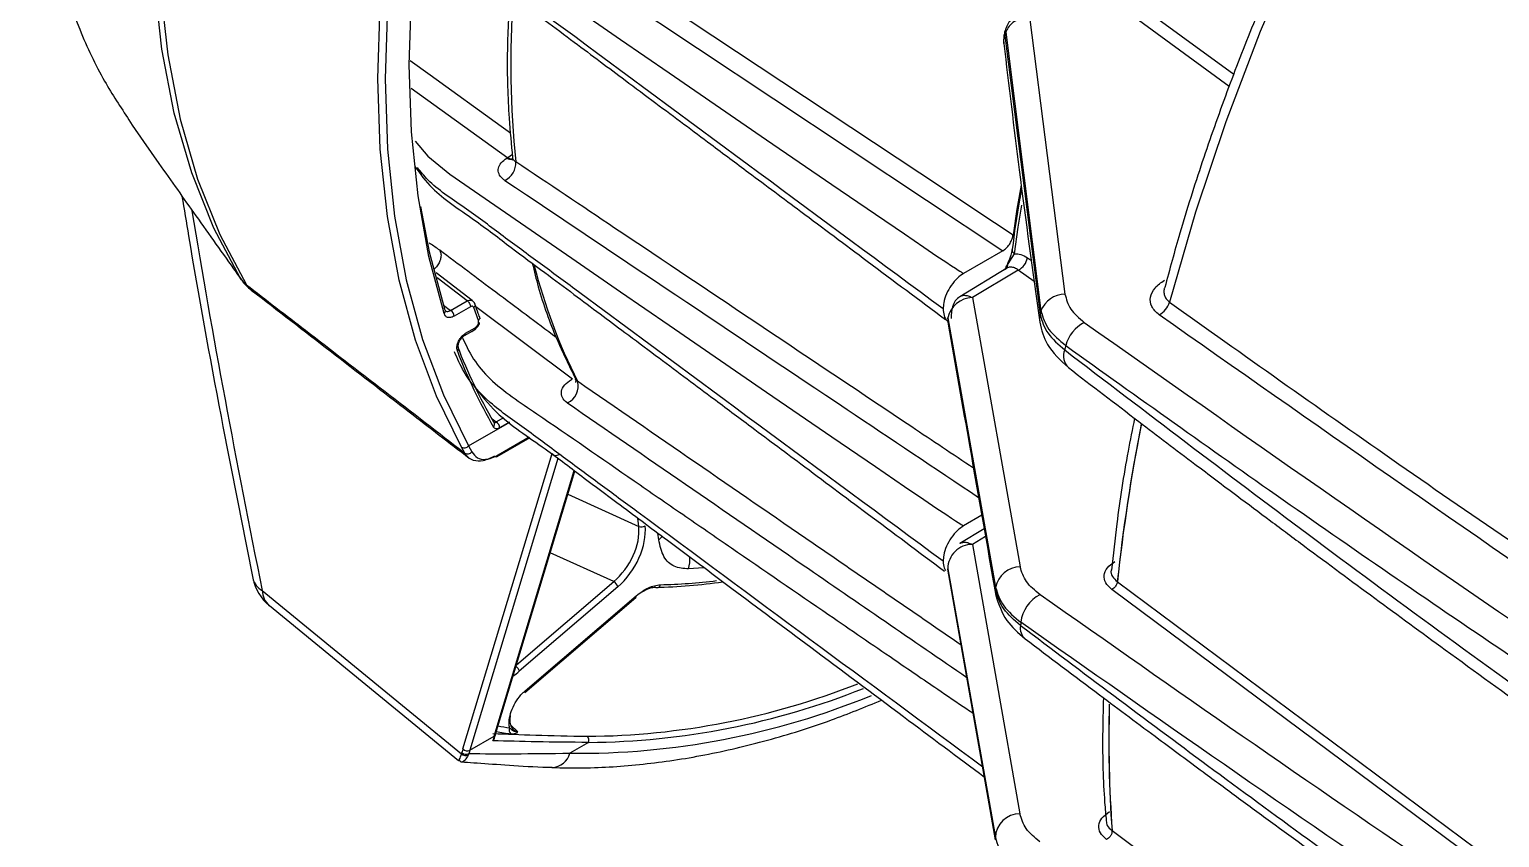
# Model space of a CAD drawing. Extents: x 7 to 113, y 1 to 87.
# Drawn here: x 9.899 to 12.943, y 69.56 to 71.233 of the extents above; entities that cross this region are included whole.
import ezdxf

# ---------------------------------------------------------------- set-up
doc = ezdxf.new("R2010")
doc.units = 0
doc.header["$MEASUREMENT"] = 0
doc.layers.add('OBJECT', color=7, linetype='CONTINUOUS')

msp = doc.modelspace()

# ---------------------------------------------------------------- linework, layer by layer
at = {"layer": 'OBJECT'}
for p, q in [((10.8969, 71.4505), (11.9149, 70.775)), ((12.1061, 71.3502), (12.3929, 71.1402)), ((12.3831, 71.1149), (12.0887, 71.3308)), ((11.9696, 71.2595), (12.0434, 70.6852)), ((11.9207, 71.2274), (11.9937, 70.6502)), ((11.9188, 71.2209), (11.9919, 70.6427)), ((10.6899, 71.1115), (10.8896, 70.9676)), ((10.1055, 71.046), (10.1124, 71.035)), ((10.112, 71.0347), (10.1355, 71.0012)), ((10.1355, 71.0012), (10.1676, 70.9555)), ((10.8896, 70.9676), (10.8879, 70.9666)), ((11.9149, 70.775), (11.8336, 70.728)), ((11.9257, 70.7475), (11.939, 70.7687)), ((11.9232, 70.7391), (11.8254, 70.6798)), ((11.9217, 70.7377), (11.9181, 70.7354)), ((11.9656, 70.7604), (11.9738, 70.7545)), ((10.3273, 70.7303), (10.3365, 70.7175)), ((10.3292, 70.7275), (10.3273, 70.7303)), ((10.3292, 70.7275), (10.3385, 70.7145)), ((10.3384, 70.7145), (10.3365, 70.7175)), ((10.8159, 70.6719), (10.7414, 70.7291)), ((10.8055, 70.6712), (10.7438, 70.7185)), ((11.9467, 70.7347), (11.8516, 70.6778)), ((11.9796, 70.7111), (11.9467, 70.7347)), ((11.8516, 70.6778), (11.9505, 70.1205)), ((10.7568, 70.6625), (10.7715, 70.6515)), ((10.7715, 70.6515), (10.8055, 70.6712)), ((10.8126, 70.6589), (10.7786, 70.6393)), ((10.8158, 70.6717), (10.8183, 70.6699)), ((10.829, 70.6303), (10.8193, 70.6572)), ((10.8237, 70.6593), (11.0235, 70.5096)), ((11.8009, 70.6361), (11.8998, 70.078)), ((11.8994, 70.0731), (11.8009, 70.6355)), ((10.8001, 70.5993), (10.8208, 70.6113)), ((10.8021, 70.6039), (10.8223, 70.6155)), ((11.0235, 70.5096), (11.0216, 70.5084)), ((10.8085, 70.3708), (10.8938, 70.42)), ((10.8572, 70.4271), (10.866, 70.4203)), ((10.866, 70.4203), (10.8815, 70.4293)), ((10.8937, 70.4201), (10.873, 70.4081)), ((10.8677, 70.3487), (10.936, 70.3881)), ((10.8697, 70.3522), (10.9343, 70.3894)), ((10.8011, 70.356), (10.7943, 70.3682)), ((10.7969, 69.7434), (10.9815, 70.3552)), ((10.8085, 70.3708), (10.8153, 70.3583)), ((10.9935, 70.345), (10.8113, 69.741)), ((10.8615, 69.77), (11.0273, 70.3197)), ((10.8646, 69.7741), (11.0288, 70.3186)), ((11.0144, 70.2706), (11.161, 70.2037)), ((11.161, 70.2037), (11.159, 70.2213)), ((11.8711, 70.2271), (11.8336, 70.2054)), ((11.2022, 70.1766), (11.2006, 70.1902)), ((11.876, 70.1992), (11.8254, 70.1686)), ((11.8789, 70.1829), (11.8516, 70.1665)), ((11.8516, 70.1665), (11.9501, 69.609)), ((11.1092, 70.0898), (10.9779, 70.1496)), ((11.2947, 70.1184), (11.2641, 70.116)), ((11.8009, 70.1164), (11.8994, 69.5598)), ((11.8998, 69.5554), (11.8009, 70.1159)), ((10.3816, 70.0717), (10.7941, 69.7335)), ((10.9079, 69.9175), (11.1092, 70.0898)), ((11.1176, 70.0789), (10.9137, 69.9043)), ((13.7047, 68.91), (12.1404, 70.0737)), ((12.1519, 70.0896), (13.7162, 68.9258)), ((10.3964, 70.0403), (10.7881, 69.7191)), ((10.9251, 69.8601), (11.155, 70.0569)), ((10.9257, 69.8636), (11.1556, 70.0604)), ((10.8113, 69.741), (10.8615, 69.77)), ((10.8959, 69.7927), (10.9102, 69.7797)), ((10.7941, 69.7335), (10.7948, 69.736)), ((10.8093, 69.7337), (10.808, 69.7307)), ((11.0572, 69.7568), (11.0184, 69.7344)), ((10.7881, 69.7187), (10.7885, 69.7195)), ((12.1408, 69.5745), (12.1408, 69.5735)), ((12.1409, 69.5743), (13.5961, 68.4866)), ((12.141, 69.5734), (12.1409, 69.5743))]:
    msp.add_line(p, q, dxfattribs=at)
at = {"layer": 'OBJECT', "flags": 128}
for points in [[(14.1193, 73.36), (13.9752, 73.26), (13.8323, 73.1494), (13.6914, 73.0288), (13.5532, 72.8988), (13.4183, 72.7599), (13.2873, 72.6128), (13.1608, 72.4582), (13.0394, 72.2967), (12.9236, 72.1292), (12.8141, 71.9564), (12.7113, 71.7791), (12.6157, 71.5982), (12.5278, 71.4144), (12.4478, 71.2287), (12.3763, 71.0419), (12.3136, 70.8548), (12.2599, 70.6684)], [(10.3365, 70.7175), (10.2811, 70.8216), (10.2354, 70.936), (10.1994, 71.0598), (10.1736, 71.1922), (10.1581, 71.3326), (10.1529, 71.4798), (10.1581, 71.6331), (10.1736, 71.7913), (10.1994, 71.9536), (10.2354, 72.1189), (10.2811, 72.2861), (10.3365, 72.4541)], [(10.3489, 72.4451), (10.2934, 72.2766), (10.2475, 72.109), (10.2115, 71.9434), (10.1857, 71.7807), (10.1701, 71.6221), (10.1649, 71.4685), (10.1701, 71.3209), (10.1857, 71.1802), (10.2115, 71.0475), (10.2475, 70.9234), (10.2934, 70.8088), (10.3489, 70.7044)], [(10.7943, 70.3682), (10.742, 70.4741), (10.6987, 70.5895), (10.6648, 70.7137), (10.6405, 70.8459), (10.6258, 70.9854), (10.621, 71.1315), (10.6258, 71.2832), (10.6405, 71.4396), (10.6648, 71.6), (10.6987, 71.7632), (10.742, 71.9286), (10.7943, 72.0949)], [(10.8085, 72.0904), (10.7564, 71.9247), (10.7134, 71.7601), (10.6796, 71.5975), (10.6554, 71.4378), (10.6408, 71.282), (10.6359, 71.1309), (10.6408, 70.9855), (10.6554, 70.8466), (10.6796, 70.7149), (10.7134, 70.5912), (10.7564, 70.4763), (10.8085, 70.3708)], [(10.7581, 70.6448), (10.7266, 70.7631), (10.704, 70.8888), (10.6903, 71.0212), (10.6858, 71.1597), (10.6903, 71.3035), (10.704, 71.4517), (10.7266, 71.6035), (10.7581, 71.7582)], [(11.9359, 70.8072), (11.8972, 70.8329), (11.7427, 70.9354), (11.1244, 71.3457), (10.9192, 71.4819)], [(11.0221, 71.282), (11.1229, 71.2126), (11.2238, 71.1432), (11.4257, 71.0045), (11.5606, 70.9121), (11.6508, 70.8506), (11.7111, 70.8096), (11.7514, 70.7822), (11.7784, 70.764), (11.7965, 70.7519), (11.8086, 70.7439), (11.8167, 70.7385), (11.8222, 70.735), (11.8258, 70.7326), (11.8283, 70.731), (11.83, 70.73), (11.8311, 70.7293), (11.8319, 70.7288), (11.8324, 70.7285), (11.8328, 70.7283), (11.833, 70.7282), (11.8332, 70.7281), (11.8333, 70.7281), (11.8334, 70.728), (11.8334, 70.728), (11.8335, 70.728), (11.8335, 70.728), (11.8335, 70.728), (11.8336, 70.728), (11.8336, 70.728), (11.8336, 70.728), (11.8336, 70.728)], [(11.9168, 71.2037), (11.9166, 71.2111), (11.9188, 71.2209)], [(10.8954, 71.0184), (10.876, 71.0323), (10.7288, 71.1384), (10.6879, 71.168)], [(10.6983, 71.0017), (10.7242, 70.9706), (10.7698, 70.9334), (10.8207, 70.8984), (11.0221, 70.7594), (11.1229, 70.69), (11.2238, 70.6206), (11.4257, 70.4819), (11.5606, 70.3895), (11.6508, 70.328), (11.7111, 70.287), (11.7514, 70.2596), (11.7784, 70.2415), (11.7965, 70.2293), (11.8086, 70.2213), (11.8167, 70.2159), (11.8222, 70.2124), (11.8258, 70.21), (11.8283, 70.2084), (11.83, 70.2074), (11.8311, 70.2067), (11.8319, 70.2063), (11.8324, 70.206), (11.8328, 70.2058), (11.833, 70.2056), (11.8332, 70.2055), (11.8333, 70.2055), (11.8334, 70.2055), (11.8334, 70.2054), (11.8335, 70.2054), (11.8335, 70.2054), (11.8335, 70.2054), (11.8336, 70.2054), (11.8336, 70.2054), (11.8336, 70.2054), (11.8336, 70.2054)], [(10.8993, 70.9741), (10.8946, 70.9704), (10.8896, 70.9676)], [(11.9525, 70.911), (11.944, 70.8611), (11.9359, 70.8072)], [(10.7094, 70.8663), (10.7272, 70.7724), (10.7586, 70.6547)], [(11.939, 70.7687), (11.9467, 70.8235), (11.9541, 70.8693)], [(11.9257, 70.7475), (11.925, 70.7482), (11.9248, 70.7489), (11.9248, 70.7493), (11.9252, 70.7497), (11.9256, 70.7498)], [(10.3587, 70.6935), (10.3544, 70.6974), (10.3489, 70.7044)], [(11.8009, 70.6355), (11.8009, 70.6267), (11.8017, 70.6227)], [(11.9919, 70.6427), (11.9905, 70.6332), (11.991, 70.6267)], [(10.8617, 70.4191), (10.8613, 70.4197), (10.8603, 70.4207)], [(11.2099, 70.1837), (11.2088, 70.1824), (11.2022, 70.1766)], [(11.8994, 70.0731), (11.8996, 70.0645), (11.9004, 70.0608)]]:
    msp.add_lwpolyline(points, dxfattribs=at)
at = {"layer": 'OBJECT'}
for centre, radius, start, end in [((12.9014, 71.1643), 2.0055, 176.1154, 185.8767), ((10.8651, 70.9572), 0.0414, 297.1522, 2.4574), ((10.8967, 70.98), 0.0161, 236.6815, 280.6748), ((10.899, 70.9828), 0.0179, 238.3494, 271.9643), ((11.9432, 70.7772), 0.00944, 174.0203, 243.5323), ((12.078, 71.0301), 1.1687, 194.1491, 206.7183), ((11.9091, 70.7494), 0.0166, 315.9456, 353.4648), ((11.9306, 70.7662), 0.0354, 297.0552, 350.6031), ((10.3875, 70.7533), 0.0624, 215.0931, 231.738), ((10.4198, 70.7727), 0.1, 215.5615, 232.3363), ((11.8525, 70.625), 0.0528, 91.0022, 167.843), ((12.0443, 70.6311), 0.0541, 90.9969, 159.3443), ((10.7539, 70.6503), 0.0069, 308.0273, 15.5186), ((10.7552, 70.6502), 0.00563, 20.28, 53.0714), ((10.7632, 70.6386), 0.0154, 2.6019, 57.4), ((16.2845, 69.6232), 4.4119, 166.5399, 166.6398), ((12.2185, 70.6805), 0.0431, 297.2937, 343.7302), ((12.1177, 70.5593), 0.0753, 117.2265, 165.1847), ((10.7974, 70.6033), 0.00477, 302.7187, 7.3932), ((10.7806, 70.5724), 0.0073, 310.3856, 17.0716), ((11.8234, 70.9654), 1.1119, 201.0043, 209.9782), ((11.8192, 70.9738), 1.1071, 201.0041, 209.9785), ((12.0725, 70.5566), 0.0324, 156.5832, 226.9521), ((16.2527, 69.5837), 4.3238, 166.6967, 166.8202), ((10.9982, 70.494), 0.0375, 293.9581, 16.481), ((10.8549, 70.4154), 0.00771, 313.4589, 28.4169), ((10.8576, 70.4074), 0.0154, 2.6537, 56.7687), ((15.8165, 69.6984), 3.6856, 168.776, 173.905), ((15.7871, 69.7027), 3.6557, 168.7882, 173.9256), ((10.7999, 70.3775), 0.0109, 239.0643, 321.8298), ((10.8069, 70.3651), 0.0108, 237.5645, 321.1949), ((10.8657, 70.353), 0.00477, 241.442, 295.0419), ((10.8653, 70.3524), 0.00443, 303.1439, 356.779), ((10.9901, 70.3623), 0.0112, 219.9597, 300.9574), ((11.1662, 70.217), 0.0142, 248.4037, 303.9354), ((11.851, 70.1164), 0.0502, 89.4121, 179.9248), ((11.2033, 70.1346), 0.0636, 342.9495, 5.9649), ((11.9514, 70.0679), 0.0526, 90.9197, 168.9835), ((10.4599, 70.1168), 0.1, 191.5386, 230.6365), ((10.399, 70.1056), 0.0382, 193.3469, 242.8347), ((10.4257, 70.0725), 0.0441, 181.0369, 227.7038), ((11.0986, 70.0728), 0.02, 17.6707, 58.034), ((11.1683, 71.2615), 1.184, 271.3649, 278.0923), ((11.1987, 70.0848), 0.00726, 252.8729, 348.3754), ((11.1781, 71.2538), 1.1708, 271.3532, 277.0648), ((15.6005, 69.7644), 3.714, 175.1565, 175.2318), ((11.1524, 70.0591), 0.0034, 319.2353, 22.4135), ((12.0254, 69.9968), 0.074, 117.1104, 173.2549), ((11.9802, 69.9934), 0.0294, 169.3272, 228.4402), ((15.3804, 69.7177), 3.4405, 175.2008, 175.3118), ((10.8951, 69.8986), 0.0195, 17.1752, 52.9658), ((10.9225, 69.8623), 0.0034, 319.2357, 22.4161), ((11.0418, 71.3298), 1.5604, 270.4575, 291.5289), ((11.0444, 71.3258), 1.569, 270.4682, 291.7634), ((11.0352, 71.3344), 1.6001, 269.3957, 292.307), ((14.8704, 69.7651), 2.7363, 178.511, 183.9952), ((14.8693, 69.7649), 2.735, 178.546, 183.9961), ((10.8575, 69.7762), 0.00742, 302.9569, 342.8211), ((11.0645, 70.8225), 1.0616, 259.2384, 260.8677), ((11.0612, 70.83), 1.0564, 259.5582, 260.8702), ((10.9034, 69.7824), 0.0109, 154.8931, 226.9477), ((11.0464, 69.7609), 0.0115, 339.206, 47.7578), ((10.8028, 69.7405), 0.0111, 218.9516, 297.893), ((10.8034, 69.7434), 0.0113, 221.003, 301.2743), ((10.8055, 69.7506), 0.0112, 219.965, 300.9559), ((10.9796, 69.7449), 0.0402, 273.0141, 344.7765), ((11.9498, 69.5586), 0.0505, 89.6487, 178.6563), ((12.1323, 69.5632), 0.0141, 52.187, 53.1368)]:
    msp.add_arc(centre, radius, start, end, dxfattribs=at)
for centre, major_axis, ratio, start_param, end_param in [((20.7974, 63.9534), (-8.6282, 14.9683), 0.435073, 0.861223, 0.917403), ((11.0928, 70.1561), (0.0493, 0.0817), 0.585518, 4.181653, 5.634383), ((11.0999, 70.152), (0.0533, 0.0909), 0.577768, 4.173548, 5.626278), ((10.8966, 69.9779), (0.0533, 0.0915), 0.573148, 3.993982, 4.166151), ((11.1635, 69.41), (-0.2497, 0.4332), 0.432227, 0.388525, 0.424422), ((11.1055, 69.3765), (-0.2547, 0.4418), 0.435073, 0.388522, 0.415571), ((11.1133, 69.381), (-0.2497, 0.4332), 0.432227, 0.388525, 0.415574)]:
    msp.add_ellipse(centre, major_axis=major_axis, ratio=ratio, start_param=start_param, end_param=end_param, dxfattribs=at)
for points, knots in [([(10.1165, 72.7642), (10.0927, 72.7055), (10.0452, 72.5882), (9.9888, 72.4099), (9.9447, 72.2312), (9.9158, 72.0604), (9.9011, 71.9007), (9.8986, 71.7508), (9.9082, 71.6055), (9.9362, 71.4271), (9.9859, 71.2662), (10.0499, 71.1304), (10.0882, 71.0722), (10.1055, 71.046)], [0, 0, 0, 0, 0.090037, 0.180075, 0.273278, 0.366481, 0.448782, 0.531083, 0.615761, 0.70044, 0.855342, 0.934837, 1, 1, 1, 1]), ([(12.7396, 71.8695), (12.7067, 71.8112), (12.6607, 71.7295), (12.5975, 71.6068), (12.546, 71.502), (12.4883, 71.3758), (12.4319, 71.2427), (12.3774, 71.1026), (12.3266, 70.958), (12.2835, 70.8226), (12.2601, 70.7361), (12.25, 70.6986)], [0, 0, 0, 0, 0.154604, 0.216478, 0.319191, 0.42556, 0.53941, 0.657958, 0.780079, 0.904879, 1, 1, 1, 1]), ([(10.704, 71.4639), (10.7134, 71.4512), (10.7413, 71.4133), (10.819, 71.3645), (10.8945, 71.3055), (10.9643, 71.254), (11.0254, 71.2082), (11.0806, 71.167), (11.1369, 71.125), (11.1945, 71.0819), (11.2537, 71.0377), (11.3177, 70.9898), (11.3984, 70.9296), (11.5064, 70.8489), (11.6422, 70.7474), (11.7421, 70.6728), (11.796, 70.6325)], [0, 0, 0, 0, 0.039013, 0.116989, 0.187189, 0.249574, 0.304149, 0.353036, 0.399261, 0.456788, 0.509625, 0.559942, 0.630891, 0.728723, 0.853442, 1, 1, 1, 1]), ([(11.7912, 70.6545), (11.5367, 70.8423), (11.2568, 71.0489), (10.9522, 71.2746), (10.8753, 71.3307), (10.8014, 71.3879), (10.7353, 71.4293), (10.7123, 71.4581), (10.7066, 71.4653)], [0, 0, 0, 0, 0.697915, 0.767706, 0.837498, 0.90729, 0.97702, 1, 1, 1, 1]), ([(10.8936, 71.309), (10.8915, 71.2665), (10.8871, 71.1778), (10.8904, 71.0645), (10.8972, 70.9949), (10.8998, 70.9679)], [0, 0, 0, 0, 0.359358, 0.750976, 1, 1, 1, 1]), ([(11.9432, 71.2624), (11.9395, 71.2598), (11.9329, 71.2551), (11.9251, 71.2451), (11.9199, 71.2344), (11.9174, 71.2238), (11.9165, 71.2157), (11.9163, 71.2092), (11.9166, 71.2056), (11.9168, 71.2036)], [0, 0, 0, 0, 0.200438, 0.353817, 0.548081, 0.712556, 0.826243, 0.901838, 1, 1, 1, 1]), ([(11.9694, 71.2595), (11.963, 71.2586), (11.9507, 71.2568), (11.9357, 71.2481), (11.9257, 71.238), (11.9223, 71.2307), (11.9207, 71.2274)], [0, 0, 0, 0, 0.295101, 0.569756, 0.806961, 1, 1, 1, 1]), ([(11.9207, 71.2274), (11.9207, 71.2277), (11.9206, 71.2281), (11.9204, 71.2283), (11.9202, 71.2282), (11.92, 71.228), (11.9198, 71.2275), (11.9196, 71.2269), (11.9193, 71.2259), (11.919, 71.2247), (11.9189, 71.2232), (11.9188, 71.2219), (11.9188, 71.2213), (11.9188, 71.2209)], [0, 0, 0, 0, 0.13574, 0.194591, 0.250843, 0.311563, 0.37511, 0.438068, 0.500883, 0.619799, 0.750938, 0.873701, 1, 1, 1, 1]), ([(11.9168, 71.2037), (11.9272, 71.1166), (11.95, 70.9241), (11.9765, 70.7319), (11.991, 70.6267)], [0, 0, 0, 0, 0.452506, 1, 1, 1, 1]), ([(10.1676, 70.9555), (10.193, 70.9194), (10.246, 70.8443), (10.2995, 70.7693), (10.3273, 70.7303)], [0, 0, 0, 0, 0.480479, 1, 1, 1, 1]), ([(10.884, 70.9204), (10.8824, 70.9215), (10.8768, 70.9256), (10.8705, 70.9342), (10.8693, 70.9458), (10.8748, 70.9574), (10.8835, 70.9635), (10.8879, 70.9666)], [0, 0, 0, 0, 0.084541, 0.312072, 0.541034, 0.770526, 1, 1, 1, 1]), ([(10.8993, 70.9678), (10.8994, 70.9667), (10.8997, 70.9639), (10.8991, 70.963), (10.8987, 70.9625)], [0, 0, 0, 0, 0.3833271, 1, 1, 1, 1]), ([(10.9064, 70.959), (10.9057, 70.9595), (10.9029, 70.9615), (10.9001, 70.9646), (10.9001, 70.9671), (10.9001, 70.9679)], [0, 0, 0, 0, 0.1966009, 0.727606, 1, 1, 1, 1]), ([(11.8539, 70.3246), (11.8113, 70.3531), (11.5636, 70.5188), (11.2478, 70.7303), (10.9746, 70.9133), (10.9064, 70.959)], [0, 0, 0, 0, 0.134736, 0.784101, 1, 1, 1, 1]), ([(10.6973, 70.9495), (10.7084, 70.9343), (10.7377, 70.8936), (10.8181, 70.8424), (10.8938, 70.7834), (10.9636, 70.7319), (11.0248, 70.6861), (11.08, 70.6448), (11.1363, 70.6028), (11.1941, 70.5596), (11.2533, 70.5154), (11.3173, 70.4675), (11.398, 70.4073), (11.5061, 70.3265), (11.6414, 70.2255), (11.7405, 70.1514), (11.7938, 70.1116)], [0, 0, 0, 0, 0.046619, 0.124136, 0.193928, 0.255949, 0.310207, 0.358809, 0.404765, 0.461958, 0.514488, 0.564512, 0.635047, 0.73231, 0.856303, 1, 1, 1, 1]), ([(11.7912, 70.1319), (11.5367, 70.3198), (11.2568, 70.5264), (10.9522, 70.752), (10.8753, 70.8082), (10.8012, 70.8652), (10.7336, 70.9081), (10.7095, 70.9386), (10.7026, 70.9473)], [0, 0, 0, 0, 0.694451, 0.763896, 0.833341, 0.902787, 0.972171, 1, 1, 1, 1]), ([(10.884, 70.9204), (11.12, 70.7623), (11.4468, 70.5436), (11.7738, 70.3249), (11.8645, 70.2642)], [0, 0, 0, 0, 0.722415, 1, 1, 1, 1]), ([(11.9537, 70.9041), (11.9522, 70.8962), (11.9438, 70.8534), (11.9385, 70.8117), (11.9342, 70.7776)], [0, 0, 0, 0, 0.18488, 1, 1, 1, 1]), ([(10.2152, 70.8881), (10.2197, 70.8607), (10.2446, 70.7099), (10.2921, 70.447), (10.3396, 70.2087), (10.3619, 70.0968)], [0, 0, 0, 0, 0.105524, 0.580031, 1, 1, 1, 1]), ([(11.9149, 70.775), (11.9173, 70.7766), (11.9221, 70.7799), (11.9285, 70.7879), (11.9333, 70.7969), (11.9353, 70.8036), (11.9358, 70.8069), (11.9359, 70.8072)], [0, 0, 0, 0, 0.242891, 0.4858, 0.728124, 0.969548, 1, 1, 1, 1]), ([(10.7488, 70.7761), (10.7481, 70.7766), (10.7404, 70.7822), (10.7334, 70.7868), (10.7271, 70.7909)], [0, 0, 0, 0, 0.093212, 1, 1, 1, 1]), ([(10.7488, 70.7761), (10.7489, 70.7759), (10.7498, 70.7745), (10.7514, 70.7706), (10.752, 70.7634), (10.7499, 70.7542), (10.7452, 70.7454), (10.7409, 70.7395), (10.7381, 70.7375), (10.7378, 70.7373)], [0, 0, 0, 0, 0.0215664, 0.1432219, 0.35327, 0.563265, 0.7732219, 0.9831836, 1, 1, 1, 1]), ([(10.9903, 70.595), (10.9485, 70.6263), (10.868, 70.6866), (10.7876, 70.747), (10.7488, 70.7761)], [0, 0, 0, 0, 0.518178, 1, 1, 1, 1]), ([(11.9336, 70.7774), (11.9329, 70.7735), (11.9312, 70.7645), (11.9272, 70.7549), (11.9249, 70.7495)], [0, 0, 0, 0, 0.436573, 1, 1, 1, 1]), ([(11.939, 70.7687), (11.9433, 70.7687), (11.9521, 70.7687), (11.9611, 70.7632), (11.9656, 70.7604)], [0, 0, 0, 0, 0.500343, 1, 1, 1, 1]), ([(10.9406, 70.7489), (10.9446, 70.7326), (10.958, 70.6778), (10.9872, 70.5971), (11.0166, 70.5372), (11.0301, 70.5098)], [0, 0, 0, 0, 0.1865, 0.627235, 1, 1, 1, 1]), ([(11.9208, 70.7371), (11.9209, 70.7378), (11.9216, 70.742), (11.9238, 70.7449), (11.9257, 70.7475)], [0, 0, 0, 0, 0.148963, 1, 1, 1, 1]), ([(11.9209, 70.7377), (11.9212, 70.7383), (11.9218, 70.7401), (11.9222, 70.7397), (11.9225, 70.7394)], [0, 0, 0, 0, 0.35415, 1, 1, 1, 1]), ([(11.9467, 70.7347), (11.9442, 70.7364), (11.9393, 70.7398), (11.9317, 70.7412), (11.9257, 70.7406), (11.9227, 70.7384), (11.9217, 70.7377)], [0, 0, 0, 0, 0.295445, 0.582047, 0.868992, 1, 1, 1, 1]), ([(11.8336, 70.728), (11.8292, 70.725), (11.82, 70.7188), (11.8075, 70.7036), (11.7976, 70.6858), (11.792, 70.6686), (11.7914, 70.6587), (11.7912, 70.6545)], [0, 0, 0, 0, 0.19834, 0.412972, 0.627088, 0.843128, 1, 1, 1, 1]), ([(12.2383, 70.6422), (12.2323, 70.6477), (12.2205, 70.6587), (12.2186, 70.6789), (12.2277, 70.6984), (12.2422, 70.7088), (12.2495, 70.714)], [0, 0, 0, 0, 0.2497037, 0.4994833, 0.7493642, 1, 1, 1, 1]), ([(10.3489, 70.7044), (10.3896, 70.673), (10.5402, 70.5569), (10.691, 70.4408), (10.8011, 70.356)], [0, 0, 0, 0, 0.269854, 1, 1, 1, 1]), ([(10.3588, 70.6936), (10.4677, 70.6094), (10.618, 70.4933), (10.7686, 70.3774), (10.81, 70.3456)], [0, 0, 0, 0, 0.725287, 1, 1, 1, 1]), ([(11.826, 70.6801), (11.8225, 70.6774), (11.8158, 70.6722), (11.8104, 70.6597), (11.808, 70.6469), (11.8078, 70.6384), (11.8076, 70.6347)], [0, 0, 0, 0, 0.297146, 0.574414, 0.814611, 1, 1, 1, 1]), ([(11.8258, 70.6797), (11.8268, 70.6804), (11.8297, 70.6822), (11.8356, 70.6829), (11.8432, 70.6819), (11.8488, 70.6792), (11.8516, 70.6778)], [0, 0, 0, 0, 0.156124, 0.424595, 0.705887, 1, 1, 1, 1]), ([(12.0434, 70.6852), (12.0462, 70.6745), (12.0519, 70.653), (12.0728, 70.6352), (12.0833, 70.6263)], [0, 0, 0, 0, 0.498689, 1, 1, 1, 1]), ([(12.2499, 70.6987), (12.2496, 70.698), (12.2479, 70.6946), (12.2481, 70.6884), (12.2497, 70.6807), (12.2536, 70.6738), (12.2578, 70.6702), (12.2599, 70.6684)], [0, 0, 0, 0, 0.059468, 0.312029, 0.551777, 0.780425, 1, 1, 1, 1]), ([(10.7612, 70.6507), (10.7611, 70.6506), (10.761, 70.6504), (10.7607, 70.6518), (10.7606, 70.6521)], [0, 0, 0, 0, 0.771749, 1, 1, 1, 1]), ([(10.7612, 70.6508), (10.762, 70.6502), (10.7638, 70.649), (10.7676, 70.6493), (10.7703, 70.6508), (10.7715, 70.6515)], [0, 0, 0, 0, 0.305134, 0.686315, 1, 1, 1, 1]), ([(10.8055, 70.6712), (10.8055, 70.6712), (10.8074, 70.6718), (10.8104, 70.6731), (10.8142, 70.673), (10.8155, 70.6719), (10.8158, 70.6717)], [0, 0, 0, 0, 0.00016, 0.447258, 0.894335, 1, 1, 1, 1]), ([(10.8055, 70.6712), (10.8064, 70.6705), (10.8083, 70.6692), (10.8106, 70.6659), (10.8122, 70.6623), (10.8125, 70.66), (10.8126, 70.6589)], [0, 0, 0, 0, 0.250025, 0.500018, 0.750012, 1, 1, 1, 1]), ([(10.8193, 70.6572), (10.819, 70.6579), (10.8184, 70.6592), (10.8165, 70.66), (10.8145, 70.6599), (10.8131, 70.6592), (10.8126, 70.6589)], [0, 0, 0, 0, 0.267369, 0.534668, 0.803788, 1, 1, 1, 1]), ([(10.8217, 70.6646), (10.821, 70.6663), (10.8199, 70.6688), (10.8177, 70.6704), (10.8169, 70.671)], [0, 0, 0, 0, 0.659422, 1, 1, 1, 1]), ([(10.8199, 70.6671), (10.8205, 70.6665), (10.8218, 70.6652), (10.8222, 70.6625), (10.8215, 70.6597), (10.8201, 70.658), (10.8193, 70.6572)], [0, 0, 0, 0, 0.250008, 0.500016, 0.74999, 1, 1, 1, 1]), ([(10.8328, 70.6339), (10.8314, 70.6375), (10.8276, 70.6476), (10.8241, 70.658), (10.8218, 70.6647)], [0, 0, 0, 0, 0.3604326, 1, 1, 1, 1]), ([(11.7912, 70.6545), (11.7916, 70.6497), (11.7925, 70.6398), (11.7969, 70.6311), (11.8012, 70.6292), (11.8019, 70.6288)], [0, 0, 0, 0, 0.434822, 0.905365, 1, 1, 1, 1]), ([(11.9937, 70.6502), (11.9976, 70.6371), (12.0053, 70.6115), (12.0318, 70.5895), (12.0449, 70.5786)], [0, 0, 0, 0, 0.506803, 1, 1, 1, 1]), ([(12.2599, 70.6684), (12.4126, 70.5598), (12.7235, 70.3387), (13.2099, 70.0068), (13.7097, 69.6775), (14.0796, 69.4392), (14.2807, 69.3152), (14.3126, 69.2956)], [0, 0, 0, 0, 0.231262, 0.470911, 0.718956, 0.955443, 1, 1, 1, 1]), ([(10.7786, 70.6393), (10.7761, 70.6382), (10.7713, 70.6359), (10.7649, 70.6365), (10.7603, 70.6396), (10.7588, 70.6433), (10.7581, 70.6448)], [0, 0, 0, 0, 0.266942, 0.533924, 0.799894, 1, 1, 1, 1]), ([(10.8131, 70.6069), (10.8161, 70.6083), (10.8209, 70.6107), (10.8275, 70.6172), (10.8307, 70.6225), (10.8312, 70.6256), (10.8313, 70.6263)], [0, 0, 0, 0, 0.408826, 0.667831, 0.928162, 1, 1, 1, 1]), ([(10.8223, 70.6155), (10.8231, 70.6161), (10.8247, 70.6172), (10.8268, 70.6199), (10.8285, 70.6229), (10.8294, 70.626), (10.8295, 70.6286), (10.8291, 70.6298), (10.829, 70.6303)], [0, 0, 0, 0, 0.179187, 0.358388, 0.536764, 0.713443, 0.888561, 1, 1, 1, 1]), ([(10.8295, 70.6403), (10.8301, 70.6397), (10.8314, 70.6383), (10.8318, 70.6356), (10.8311, 70.6328), (10.8297, 70.6311), (10.829, 70.6303)], [0, 0, 0, 0, 0.250016, 0.50001, 0.749998, 1, 1, 1, 1]), ([(11.8009, 70.6355), (11.8009, 70.6355), (11.8009, 70.6356), (11.8008, 70.6357), (11.8008, 70.6358), (11.8008, 70.6359), (11.8009, 70.6361), (11.8009, 70.6361), (11.8009, 70.6362), (11.8009, 70.6362), (11.8009, 70.6362), (11.8009, 70.6362), (11.8009, 70.6362), (11.8009, 70.6362), (11.8009, 70.6361)], [0, 0, 0, 0, 0.14846, 0.270216, 0.325866, 0.380992, 0.499258, 0.560332, 0.615032, 0.666467, 0.718978, 0.77612, 0.84064, 1, 1, 1, 1]), ([(11.8017, 70.6228), (11.8165, 70.538), (11.8492, 70.3507), (11.8822, 70.1634), (11.9004, 70.0609)], [0, 0, 0, 0, 0.452479, 1, 1, 1, 1]), ([(11.991, 70.6267), (11.995, 70.6109), (12.0037, 70.5761), (12.0339, 70.5482), (12.0504, 70.5329)], [0, 0, 0, 0, 0.4546023, 1, 1, 1, 1]), ([(11.9919, 70.6427), (11.9959, 70.6295), (12.0035, 70.6036), (12.0299, 70.5808), (12.0428, 70.5695)], [0, 0, 0, 0, 0.509049, 1, 1, 1, 1]), ([(12.0833, 70.6263), (12.4083, 70.3976), (13.0587, 69.94), (13.8074, 69.4473), (14.237, 69.1873), (14.3126, 69.1416)], [0, 0, 0, 0, 0.45142, 0.903433, 1, 1, 1, 1]), ([(14.3126, 69.2565), (14.276, 69.2787), (13.8927, 69.511), (13.1954, 69.9705), (12.5571, 70.4184), (12.2383, 70.6422)], [0, 0, 0, 0, 0.050243, 0.525532, 1, 1, 1, 1]), ([(10.7854, 70.5668), (10.7849, 70.5688), (10.7839, 70.5726), (10.7849, 70.5801), (10.7877, 70.5879), (10.7922, 70.5951), (10.7972, 70.6007), (10.8007, 70.6029), (10.8021, 70.6039)], [0, 0, 0, 0, 0.173854, 0.347723, 0.521575, 0.696272, 0.872358, 1, 1, 1, 1]), ([(10.7876, 70.5745), (10.7876, 70.5745), (10.7876, 70.5746), (10.7871, 70.5762), (10.7873, 70.5795), (10.7883, 70.584), (10.7906, 70.5891), (10.7938, 70.5939), (10.7973, 70.5976), (10.7992, 70.5987), (10.8, 70.5992)], [0, 0, 0, 0, 0.002427, 0.133003, 0.267716, 0.409014, 0.56146, 0.724154, 0.888628, 1, 1, 1, 1]), ([(10.7943, 70.599), (10.8016, 70.5827), (10.8156, 70.5517), (10.8511, 70.5089), (10.8981, 70.4722), (11.0009, 70.4034), (11.1173, 70.3216), (11.252, 70.2292), (11.3864, 70.1366), (11.5322, 70.0364), (11.6746, 69.9389), (11.7698, 69.8739), (11.8245, 69.8367), (11.8491, 69.82), (11.8537, 69.8169)], [0, 0, 0, 0, 0.050666, 0.096202, 0.141875, 0.187699, 0.369209, 0.459963, 0.550719, 0.732228, 0.853264, 0.934017, 0.987898, 1, 1, 1, 1]), ([(10.8223, 70.6155), (10.8221, 70.6146), (10.8219, 70.6127), (10.821, 70.6109), (10.8202, 70.6109), (10.8202, 70.6109)], [0, 0, 0, 0, 0.4999098, 0.9998319, 1, 1, 1, 1]), ([(11.8733, 69.7057), (11.6346, 69.882), (11.3704, 70.0771), (11.0811, 70.2911), (11.0046, 70.3474), (10.9292, 70.4041), (10.85, 70.459), (10.8012, 70.5148), (10.7855, 70.5516), (10.7797, 70.5654)], [0, 0, 0, 0, 0.62689, 0.693687, 0.760485, 0.827282, 0.894021, 0.960358, 1, 1, 1, 1]), ([(12.0428, 70.5695), (12.21, 70.442), (12.5543, 70.1795), (13.0997, 69.781), (13.4835, 69.5129), (13.6805, 69.3752)], [0, 0, 0, 0, 0.315, 0.648332, 1, 1, 1, 1]), ([(12.0449, 70.5786), (12.1943, 70.4719), (12.4983, 70.2548), (12.9732, 69.9293), (13.4601, 69.606), (13.9081, 69.3171), (14.1931, 69.1407), (14.3126, 69.0667)], [0, 0, 0, 0, 0.205677, 0.418391, 0.638146, 0.848185, 1, 1, 1, 1]), ([(12.0504, 70.5329), (12.0989, 70.4958), (12.1859, 70.4291), (12.3023, 70.3408), (12.3932, 70.2723), (12.4692, 70.2155), (12.6123, 70.1087), (12.7948, 69.9744), (13.0123, 69.8167), (13.1518, 69.7167), (13.2549, 69.6435), (13.3328, 69.5883), (13.4321, 69.5184), (13.553, 69.4338), (13.6412, 69.3728), (13.6889, 69.3398)], [0, 0, 0, 0, 0.091693, 0.164516, 0.21848, 0.261781, 0.305974, 0.484372, 0.598105, 0.703045, 0.737314, 0.783985, 0.843322, 0.915326, 1, 1, 1, 1]), ([(10.8194, 70.4954), (10.834, 70.4766), (10.8713, 70.4285), (10.9623, 70.3702), (11.0434, 70.3073), (11.1281, 70.2446), (11.2299, 70.1683), (11.3637, 70.0684), (11.5267, 69.9466), (11.7011, 69.8164), (11.821, 69.7268), (11.8769, 69.6851)], [0, 0, 0, 0, 0.060164, 0.154054, 0.228739, 0.291559, 0.388668, 0.513064, 0.664754, 0.843743, 1, 1, 1, 1]), ([(11.0134, 70.4598), (11.0131, 70.46), (11.0084, 70.4633), (11.0016, 70.4711), (10.9997, 70.4841), (11.0061, 70.4976), (11.0164, 70.5048), (11.0216, 70.5084)], [0, 0, 0, 0, 0.017764, 0.238768, 0.483249, 0.741845, 1, 1, 1, 1]), ([(11.0294, 70.5096), (11.0294, 70.5095), (11.0294, 70.5084), (11.0313, 70.5067), (11.0333, 70.5052), (11.034, 70.5047), (11.0341, 70.5046)], [0, 0, 0, 0, 0.05254, 0.744161, 0.931299, 1, 1, 1, 1]), ([(11.0294, 70.5093), (11.0294, 70.5093), (11.0296, 70.5091), (11.031, 70.5044), (11.0302, 70.5029), (11.0297, 70.502)], [0, 0, 0, 0, 0.001088, 0.3918942, 1, 1, 1, 1]), ([(11.8288, 69.9581), (11.7266, 70.0282), (11.4614, 70.2102), (11.1968, 70.3925), (11.0341, 70.5046)], [0, 0, 0, 0, 0.385213, 1, 1, 1, 1]), ([(11.0134, 70.4598), (11.1761, 70.3478), (11.4515, 70.1582), (11.7275, 69.9688), (11.8405, 69.8913)], [0, 0, 0, 0, 0.590466, 1, 1, 1, 1]), ([(10.873, 70.4081), (10.8714, 70.4074), (10.8681, 70.4059), (10.8639, 70.4063), (10.8614, 70.408), (10.8604, 70.4095), (10.8602, 70.4098)], [0, 0, 0, 0, 0.307027, 0.614096, 0.91965, 1, 1, 1, 1]), ([(10.8612, 70.4197), (10.8613, 70.4196), (10.8618, 70.419), (10.8633, 70.419), (10.8649, 70.4195), (10.8658, 70.4202), (10.866, 70.4203)], [0, 0, 0, 0, 0.1056795, 0.4857258, 0.8744285, 1, 1, 1, 1]), ([(12.1876, 70.428), (12.1829, 70.4052), (12.1681, 70.3317), (12.1519, 70.2266), (12.1433, 70.1457), (12.1399, 70.1138)], [0, 0, 0, 0, 0.214194, 0.690167, 1, 1, 1, 1]), ([(10.8626, 70.3493), (10.8545, 70.3455), (10.8384, 70.338), (10.818, 70.3392), (10.8065, 70.3472), (10.802, 70.3545), (10.8011, 70.356)], [0, 0, 0, 0, 0.30705, 0.614017, 0.922363, 1, 1, 1, 1]), ([(10.8153, 70.3583), (10.8188, 70.3536), (10.8258, 70.3442), (10.8429, 70.3416), (10.8585, 70.346), (10.8677, 70.3511), (10.8697, 70.3522)], [0, 0, 0, 0, 0.304823, 0.60953, 0.915797, 1, 1, 1, 1]), ([(11.8336, 70.2054), (11.8292, 70.2024), (11.82, 70.1962), (11.8075, 70.1811), (11.7976, 70.1632), (11.792, 70.146), (11.7914, 70.1361), (11.7912, 70.1319)], [0, 0, 0, 0, 0.198339, 0.412971, 0.627086, 0.843128, 1, 1, 1, 1]), ([(11.2641, 70.116), (11.2538, 70.1168), (11.2331, 70.1184), (11.2105, 70.1398), (11.205, 70.1642), (11.2022, 70.1766)], [0, 0, 0, 0, 0.327443, 0.654939, 1, 1, 1, 1]), ([(11.8261, 70.1688), (11.8264, 70.169), (11.8286, 70.1706), (11.8339, 70.1715), (11.8421, 70.1711), (11.8483, 70.1681), (11.8516, 70.1665)], [0, 0, 0, 0, 0.055337, 0.345773, 0.660666, 1, 1, 1, 1]), ([(11.7912, 70.1319), (11.7914, 70.1269), (11.7918, 70.1191), (11.7953, 70.1144), (11.7965, 70.1127)], [0, 0, 0, 0, 0.6489, 1, 1, 1, 1]), ([(12.1404, 70.0737), (12.1355, 70.0781), (12.1258, 70.0869), (12.1231, 70.1029), (12.1294, 70.1188), (12.141, 70.1273), (12.1468, 70.1315)], [0, 0, 0, 0, 0.249736, 0.499486, 0.74926, 1, 1, 1, 1]), ([(11.8009, 70.1159), (11.8009, 70.1159), (11.8009, 70.116), (11.8009, 70.1161), (11.8009, 70.1162), (11.8009, 70.1162), (11.8009, 70.1163), (11.8009, 70.1164), (11.8009, 70.1165), (11.8008, 70.1165), (11.8008, 70.1166), (11.8008, 70.1166), (11.8009, 70.1165), (11.8009, 70.1165), (11.8009, 70.1164)], [0, 0, 0, 0, 0.156114, 0.220098, 0.277037, 0.329652, 0.38159, 0.436517, 0.497311, 0.615066, 0.669946, 0.725272, 0.848175, 1, 1, 1, 1]), ([(11.9917, 70.0627), (11.9812, 70.0714), (11.9602, 70.0889), (11.9538, 70.11), (11.9505, 70.1205)], [0, 0, 0, 0, 0.50155, 1, 1, 1, 1]), ([(12.1393, 70.1139), (12.1392, 70.1138), (12.1375, 70.1093), (12.1405, 70.1002), (12.148, 70.0932), (12.1517, 70.0897)], [0, 0, 0, 0, 0.0126587, 0.5168772, 1, 1, 1, 1]), ([(11.1556, 70.0604), (11.1641, 70.0668), (11.1812, 70.0797), (11.1975, 70.0821), (11.2058, 70.0833)], [0, 0, 0, 0, 0.494119, 1, 1, 1, 1]), ([(11.1965, 70.0778), (11.1921, 70.0775), (11.1827, 70.0768), (11.1725, 70.0711), (11.1672, 70.0681)], [0, 0, 0, 0, 0.476915, 1, 1, 1, 1]), ([(11.9514, 69.9989), (11.9384, 70.01), (11.9119, 70.0329), (11.9036, 70.0595), (11.8994, 70.0731)], [0, 0, 0, 0, 0.488529, 1, 1, 1, 1]), ([(11.8998, 70.078), (11.9039, 70.0647), (11.9122, 70.0385), (11.9387, 70.0164), (11.9519, 70.0055)], [0, 0, 0, 0, 0.503406, 1, 1, 1, 1]), ([(12.1519, 70.0896), (12.1516, 70.0881), (12.151, 70.0849), (12.1483, 70.0802), (12.1446, 70.0761), (12.1418, 70.0745), (12.1404, 70.0737)], [0, 0, 0, 0, 0.241912, 0.499998, 0.758083, 1, 1, 1, 1]), ([(11.9004, 70.0609), (11.906, 70.0431), (11.9167, 70.01), (11.9468, 69.9837), (11.9608, 69.9714)], [0, 0, 0, 0, 0.536103, 1, 1, 1, 1]), ([(13.7047, 68.91), (13.4123, 69.0986), (12.8276, 69.476), (12.2704, 69.8671), (11.9917, 70.0627)], [0, 0, 0, 0, 0.499931, 1, 1, 1, 1]), ([(11.9514, 69.9989), (12.08, 69.9021), (12.345, 69.7029), (12.7623, 69.3993), (13.2091, 69.0816), (13.5215, 68.8673), (13.6818, 68.7575)], [0, 0, 0, 0, 0.22962, 0.472827, 0.72962, 1, 1, 1, 1]), ([(13.688, 68.8383), (13.3896, 69.0306), (12.7969, 69.4126), (12.2323, 69.8088), (11.9519, 70.0055)], [0, 0, 0, 0, 0.50338, 1, 1, 1, 1]), ([(11.9608, 69.9714), (12.012, 69.9328), (12.104, 69.8634), (12.227, 69.7716), (12.3231, 69.7004), (12.4034, 69.6412), (12.5546, 69.5302), (12.7474, 69.3905), (12.9771, 69.2265), (13.1245, 69.1226), (13.2333, 69.0464), (13.3156, 68.989), (13.4204, 68.9163), (13.5481, 68.8284), (13.6412, 68.7649), (13.6916, 68.7306)], [0, 0, 0, 0, 0.091691, 0.164516, 0.21848, 0.261782, 0.305976, 0.484375, 0.598107, 0.703048, 0.737316, 0.783985, 0.843321, 0.915325, 1, 1, 1, 1]), ([(10.8936, 69.787), (10.8933, 69.7883), (10.8922, 69.7944), (10.8928, 69.8073), (10.8981, 69.8256), (10.9075, 69.8436), (10.9175, 69.8562), (10.9239, 69.862), (10.9257, 69.8636)], [0, 0, 0, 0, 0.058792, 0.271056, 0.483025, 0.697281, 0.915745, 1, 1, 1, 1]), ([(10.9813, 69.7048), (11.0028, 69.7044), (11.0647, 69.7033), (11.1698, 69.7102), (11.2972, 69.7291), (11.4274, 69.7599), (11.5497, 69.7977), (11.629, 69.8301), (11.6637, 69.8443)], [0, 0, 0, 0, 0.100109, 0.287789, 0.475821, 0.664287, 0.85308, 1, 1, 1, 1]), ([(12.1229, 69.8494), (12.1222, 69.8236), (12.1203, 69.7498), (12.1225, 69.6647), (12.1276, 69.607), (12.1288, 69.5943)], [0, 0, 0, 0, 0.295112, 0.844482, 1, 1, 1, 1]), ([(10.8949, 69.8123), (10.8944, 69.8088), (10.8932, 69.8005), (10.8958, 69.7901), (10.9015, 69.782), (10.9073, 69.7805), (10.9102, 69.7797)], [0, 0, 0, 0, 0.193527, 0.466902, 0.739673, 1, 1, 1, 1]), ([(10.8589, 69.7603), (10.8589, 69.7603), (10.8595, 69.7609), (10.8608, 69.7624), (10.862, 69.7643), (10.8622, 69.7657), (10.8622, 69.7659)], [0, 0, 0, 0, 0.021734, 0.35066, 0.878775, 1, 1, 1, 1]), ([(10.8591, 69.7754), (10.8873, 69.7742), (10.944, 69.7717), (11.0173, 69.7702), (11.0542, 69.7695)], [0, 0, 0, 0, 0.4966512, 1, 1, 1, 1]), ([(10.8623, 69.7659), (10.8624, 69.7663), (10.8631, 69.7691), (10.8639, 69.7717), (10.8646, 69.7741)], [0, 0, 0, 0, 0.125948, 1, 1, 1, 1]), ([(10.8936, 69.787), (10.8961, 69.7849), (10.9018, 69.7801), (10.9068, 69.7792), (10.9102, 69.7797), (10.9102, 69.7797)], [0, 0, 0, 0, 0.450156, 0.993538, 1, 1, 1, 1]), ([(10.9102, 69.7797), (10.9102, 69.7797), (10.9089, 69.7773), (10.9068, 69.7737), (10.8987, 69.7742), (10.896, 69.7744)], [0, 0, 0, 0, 0.0055, 0.675909, 1, 1, 1, 1]), ([(10.7885, 69.7195), (10.7888, 69.7195), (10.7892, 69.7196), (10.7926, 69.7291), (10.7941, 69.7335)], [0, 0, 0, 0, 0.542516, 1, 1, 1, 1]), ([(10.8093, 69.7337), (10.8395, 69.7335), (10.9003, 69.7332), (10.9788, 69.734), (11.0184, 69.7344)], [0, 0, 0, 0, 0.496568, 1, 1, 1, 1]), ([(11.0572, 69.7568), (11.0202, 69.7571), (10.9457, 69.7578), (10.8879, 69.7595), (10.8589, 69.7603)], [0, 0, 0, 0, 0.497109, 1, 1, 1, 1]), ([(10.808, 69.7307), (10.8057, 69.7268), (10.8, 69.7172), (10.7935, 69.715), (10.7906, 69.7179), (10.7898, 69.7209), (10.7897, 69.7219), (10.7897, 69.7223), (10.7897, 69.7223)], [0, 0, 0, 0, 0.246968, 0.6162954, 0.888225, 0.9635354, 0.9961883, 1, 1, 1, 1]), ([(10.7944, 69.7166), (10.8025, 69.716), (10.8285, 69.7142), (10.8851, 69.7102), (10.9399, 69.7065), (10.9753, 69.7055), (10.9817, 69.7053)], [0, 0, 0, 0, 0.163165, 0.52299, 0.914223, 1, 1, 1, 1]), ([(12.1294, 69.5559), (12.1245, 69.5603), (12.1148, 69.569), (12.112, 69.585), (12.1182, 69.6008), (12.1297, 69.6093), (12.1354, 69.6135)], [0, 0, 0, 0, 0.249768, 0.499524, 0.749281, 1, 1, 1, 1]), ([(11.9911, 69.5511), (11.9807, 69.5599), (11.9598, 69.5774), (11.9534, 69.5985), (11.9501, 69.609)], [0, 0, 0, 0, 0.50157, 1, 1, 1, 1]), ([(12.1288, 69.5943), (12.1291, 69.591), (12.1297, 69.5837), (12.1369, 69.5777), (12.1408, 69.5745)], [0, 0, 0, 0, 0.455979, 1, 1, 1, 1]), ([(11.8994, 69.5598), (11.9036, 69.5458), (11.9119, 69.5186), (11.9384, 69.4963), (11.9514, 69.4854)], [0, 0, 0, 0, 0.511471, 1, 1, 1, 1]), ([(12.141, 69.5734), (12.1408, 69.5717), (12.1406, 69.5693), (12.1392, 69.5657), (12.1377, 69.5631), (12.1358, 69.5607), (12.1331, 69.558), (12.1308, 69.5567), (12.1294, 69.5559)], [0, 0, 0, 0, 0.24273, 0.372399, 0.504166, 0.63532, 0.763244, 1, 1, 1, 1])]:
    msp.add_open_spline(points, degree=3, knots=knots, dxfattribs=at)

doc.saveas('drawing.dxf')
